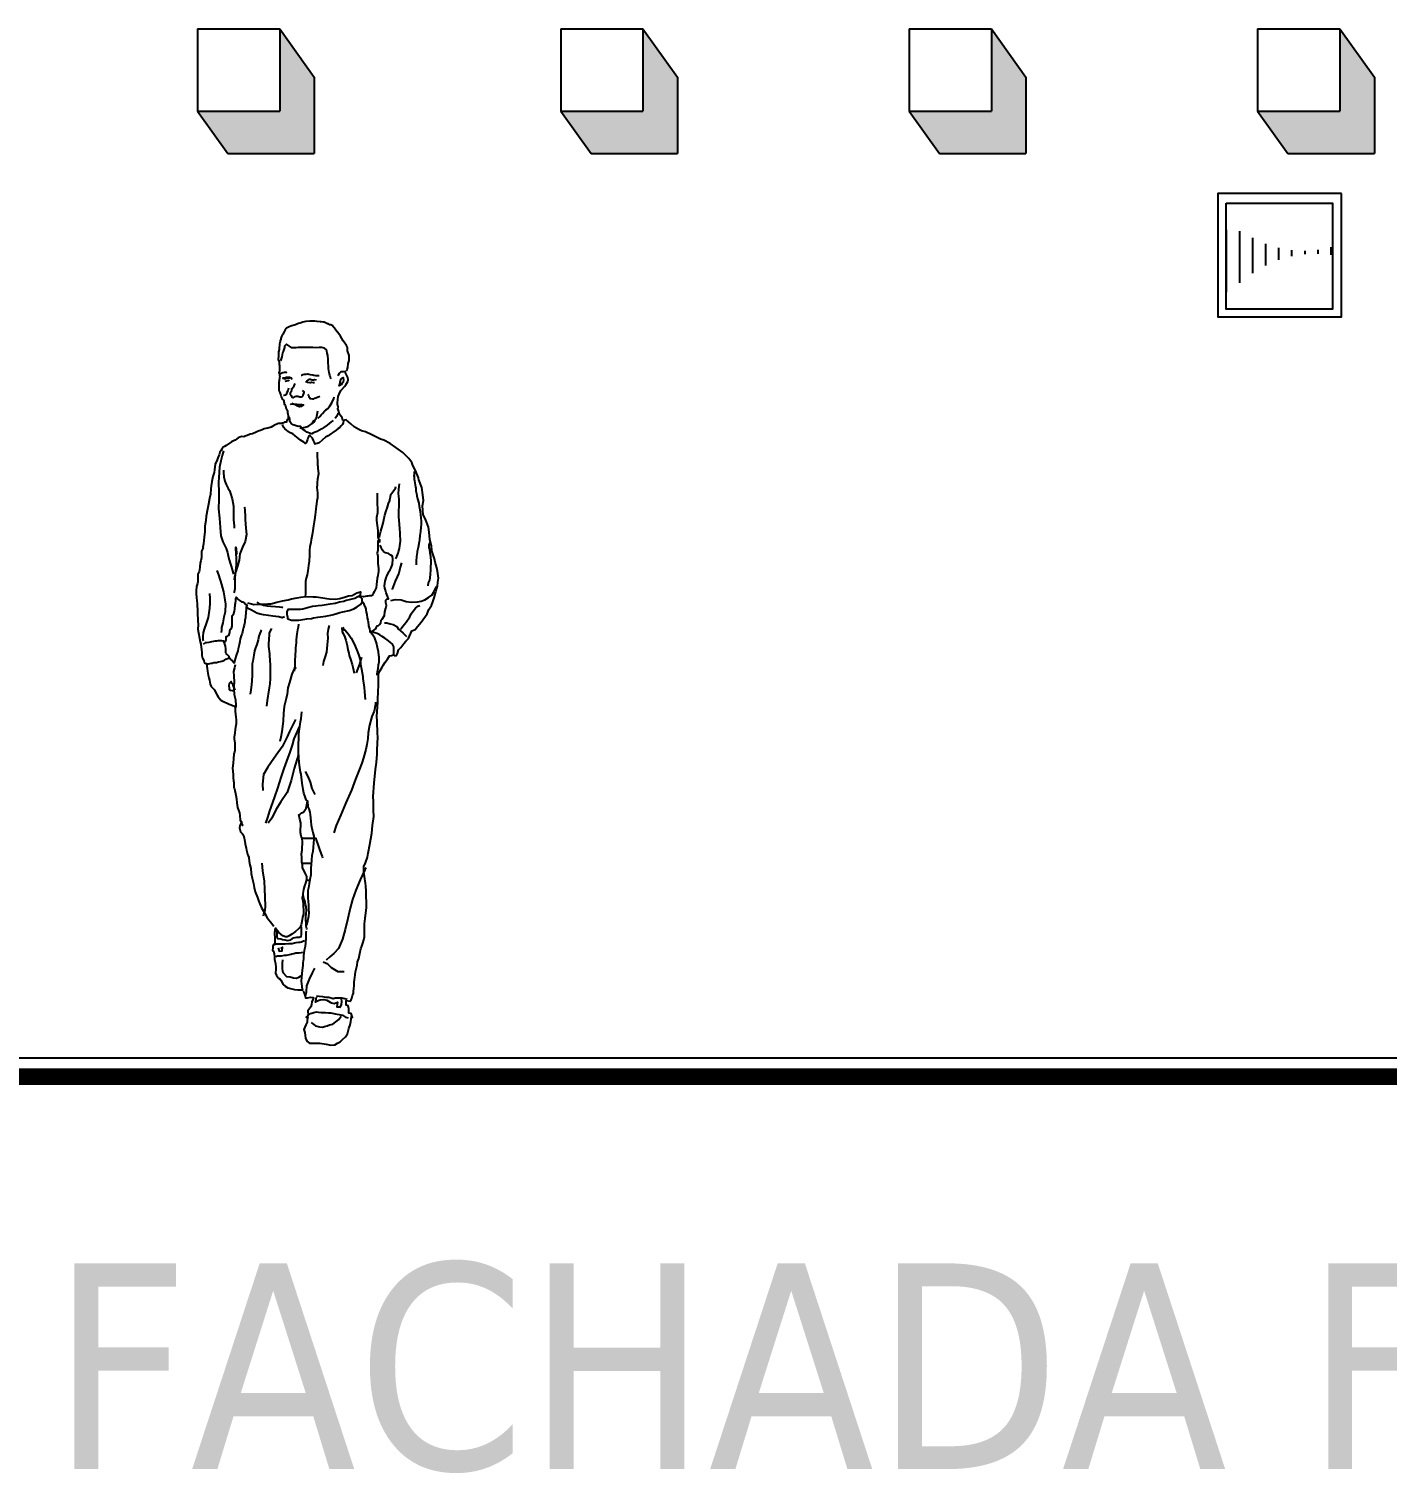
# Model space of a CAD drawing. Extents: x 152 to 700, y -120 to 84.
# Drawn here: x 222.895 to 226.196, y 58.085 to 61.594 of the extents above; entities that cross this region are included whole.
import ezdxf

# ---------------------------------------------------------------- set-up
doc = ezdxf.new("R2010")
doc.units = 0
doc.header["$LTSCALE"] = 0.03
doc.layers.get('0').update_dxf_attribs({"linetype": 'CONTINUOUS'})
for name, color, linetype in [('MUEBLES', 8, 'CONTINUOUS'), ('TITULOS', 143, 'CONTINUOUS'), ('VENTANAS', 4, 'CONTINUOUS')]:
    doc.layers.add(name, color=color, linetype=linetype)
doc.styles.add('COTAS', font='tahoma.ttf', dxfattribs={"height": 0.1})

msp = doc.modelspace()

# ---------------------------------------------------------------- hatches: boundary and pattern name
at = {"layer": 'MUEBLES', "ltscale": 0.03}
for points in [[(223.5048, 61.3944), (223.3048, 61.3944), (223.3786, 61.2916), (223.5888, 61.2916), (223.5888, 61.4774), (223.5048, 61.5944)], [(224.3875, 61.3944), (224.1875, 61.3944), (224.2613, 61.2916), (224.4715, 61.2916), (224.4715, 61.4774), (224.3875, 61.5944)], [(225.2344, 61.3944), (225.0344, 61.3944), (225.1082, 61.2916), (225.3183, 61.2916), (225.3183, 61.4774), (225.2344, 61.5944)], [(226.0813, 61.3944), (225.8813, 61.3944), (225.955, 61.2916), (226.1652, 61.2916), (226.1652, 61.4774), (226.0813, 61.5944)]]:
    msp.add_hatch(color=256, dxfattribs=at).paths.add_polyline_path(points)
at = {"layer": 'VENTANAS', "ltscale": 0.03}
h = msp.add_hatch(dxfattribs=at)
h.set_pattern_fill('ANSI31', color=256, scale=0.01, angle=45, style=0)
edge = h.paths.add_edge_path()
edge.add_spline(control_points=[(226.0632, 61.065), (226.0476, 61.0599), (225.9811, 61.0488), (225.8856, 61.0692), (225.8366, 61.1093), (225.8048, 61.1062)], knot_values=[0.089436, 0.089436, 0.089436, 0.089436, 0.137566, 0.280453, 0.356003, 0.356003, 0.356003, 0.356003], degree=3, periodic=0)
edge.add_line((225.8048, 61.1062), (225.8048, 60.9541))
edge.add_spline(control_points=[(225.8048, 60.9541), (225.829, 60.9682), (225.8629, 61.0001), (225.9211, 61.0301), (225.9831, 61.049), (226.0359, 61.0486), (226.0632, 61.0452)], knot_values=[0.114353, 0.114353, 0.114353, 0.114353, 0.199395, 0.250339, 0.309666, 0.394971, 0.394971, 0.394971, 0.394971], degree=3, periodic=0)
edge.add_line((226.0632, 61.0452), (226.0632, 61.065))

# ---------------------------------------------------------------- linework, layer by layer
at = {"ltscale": 0.03}
for p, q in [((223.3048, 61.5944), (223.3048, 61.3944)), ((223.3048, 61.5944), (223.5048, 61.5944)), ((223.5048, 61.5944), (223.5048, 61.3944)), ((224.1875, 61.5944), (224.3875, 61.5944)), ((224.1875, 61.5944), (224.1875, 61.3944)), ((224.3875, 61.5944), (224.3875, 61.3944)), ((225.0344, 61.5944), (225.2344, 61.5944)), ((225.0344, 61.5944), (225.0344, 61.3944)), ((225.2344, 61.5944), (225.2344, 61.3944)), ((225.8813, 61.5944), (225.8813, 61.3944)), ((225.8813, 61.5944), (226.0813, 61.5944)), ((226.0813, 61.5944), (226.0813, 61.3944)), ((223.3048, 61.3944), (223.5048, 61.3944)), ((224.1875, 61.3944), (224.3875, 61.3944)), ((225.0344, 61.3944), (225.2344, 61.3944)), ((225.8813, 61.3944), (226.0813, 61.3944)), ((223.5697, 59.5258), (223.5774, 59.5258)), ((219.4714, 59.0944), (232.7281, 59.0944))]:
    msp.add_line(p, q, dxfattribs=at)
msp.add_lwpolyline([(226.0847, 61.1944), (225.7847, 61.1944), (225.7847, 60.8944), (226.0847, 60.8944)], close=True, dxfattribs=at)
at = {"ltscale": 0.03, "const_width": 0.0404}
msp.add_lwpolyline([(219.4725, 59.0489), (232.7292, 59.0489)], dxfattribs=at)
at = {"layer": 'MUEBLES', "ltscale": 0.03}
for p, q in [((223.5048, 61.5944), (223.5888, 61.4774)), ((224.3875, 61.5944), (224.4715, 61.4774)), ((225.2344, 61.5944), (225.3183, 61.4774)), ((226.0813, 61.5944), (226.1652, 61.4774)), ((223.5888, 61.4774), (223.5888, 61.2916)), ((224.4715, 61.4774), (224.4715, 61.2916)), ((225.3183, 61.4774), (225.3183, 61.2916)), ((226.1652, 61.4774), (226.1652, 61.2916)), ((223.3048, 61.3944), (223.3786, 61.2916)), ((224.1875, 61.3944), (224.2613, 61.2916)), ((225.0344, 61.3944), (225.1082, 61.2916)), ((225.8813, 61.3944), (225.955, 61.2916)), ((223.3786, 61.2916), (223.5888, 61.2916)), ((224.2613, 61.2916), (224.4715, 61.2916)), ((225.1082, 61.2916), (225.3183, 61.2916)), ((225.955, 61.2916), (226.1652, 61.2916))]:
    msp.add_line(p, q, dxfattribs=at)
msp.add_lwpolyline([(225.8048, 61.1712), (226.0632, 61.1712), (226.0632, 60.9132), (225.8048, 60.9132)], close=True, dxfattribs=at)
for points in [[(223.635, 60.8712), (223.6342, 60.8725), (223.6304, 60.8744), (223.6287, 60.875), (223.6263, 60.8755), (223.6233, 60.8774), (223.6208, 60.878), (223.6176, 60.8794), (223.6127, 60.8815), (223.6105, 60.8821), (223.6058, 60.8829), (223.6028, 60.8829), (223.5958, 60.8834), (223.5903, 60.8845), (223.5862, 60.8845), (223.5827, 60.8843), (223.5783, 60.8843), (223.5685, 60.8832), (223.5644, 60.8829), (223.5612, 60.8815), (223.5541, 60.8794), (223.55, 60.8783), (223.5478, 60.8774), (223.5434, 60.8755), (223.5402, 60.8744), (223.5344, 60.8728), (223.5317, 60.8717), (223.5276, 60.8704), (223.5244, 60.8687), (223.5216, 60.8674), (223.52, 60.8663), (223.5178, 60.8635), (223.5173, 60.8616), (223.5156, 60.8584), (223.5126, 60.8529), (223.5116, 60.8516), (223.5094, 60.8467), (223.5077, 60.842), (223.5072, 60.8401), (223.5061, 60.8363), (223.5058, 60.8347), (223.5047, 60.8306), (223.5045, 60.8295), (223.5039, 60.8249), (223.5037, 60.8202), (223.5034, 60.8183), (223.5034, 60.8164), (223.5034, 60.815), (223.5017, 60.8101), (223.5017, 60.8099), (223.502, 60.8052), (223.5017, 60.7998), (223.5012, 60.7911), (223.5031, 60.7851), (223.5037, 60.7793), (223.5039, 60.7766), (223.5039, 60.7725), (223.5039, 60.7676), (223.5039, 60.7624), (223.5034, 60.7614), (223.5026, 60.7603), (223.5026, 60.7584), (223.5039, 60.7554), (223.5045, 60.7515), (223.505, 60.7496), (223.5045, 60.7469), (223.5039, 60.7445), (223.5037, 60.7423), (223.5031, 60.739), (223.5028, 60.7355), (223.5028, 60.7297), (223.5026, 60.7273), (223.5026, 60.7251), (223.5026, 60.7202), (223.5026, 60.7161), (223.5034, 60.7139), (223.5053, 60.7109), (223.5064, 60.7063), (223.5072, 60.7047), (223.5086, 60.7011), (223.5096, 60.6984), (223.5107, 60.6949), (223.5146, 60.6913), (223.5148, 60.6883), (223.5154, 60.6859), (223.5159, 60.6829), (223.517, 60.6818), (223.5176, 60.6804), (223.5189, 60.6788), (223.5205, 60.6712), (223.5222, 60.6693), (223.5233, 60.6668), (223.5238, 60.6649), (223.5238, 60.6627), (223.5244, 60.6581), (223.5252, 60.6554), (223.5252, 60.6534), (223.5252, 60.6515), (223.5252, 60.6483), (223.5249, 60.645), (223.5227, 60.6445), (223.5219, 60.6436), (223.5208, 60.639), (223.5167, 60.6387), (223.5143, 60.6376), (223.5124, 60.6366), (223.511, 60.6366), (223.5086, 60.6355), (223.5058, 60.6355), (223.502, 60.6352), (223.499, 60.6346), (223.4958, 60.6333), (223.4936, 60.6322), (223.4908, 60.6311), (223.4881, 60.6295), (223.484, 60.6267), (223.4759, 60.624), (223.4712, 60.6232), (223.4671, 60.6224), (223.4622, 60.6202), (223.4581, 60.6186), (223.4546, 60.6178), (223.4511, 60.6164), (223.4462, 60.6139), (223.4402, 60.6115), (223.4383, 60.6107), (223.4328, 60.6093), (223.4309, 60.6085), (223.4254, 60.6068), (223.4208, 60.6052), (223.4173, 60.6033), (223.4121, 60.6039), (223.408, 60.6025), (223.4039, 60.6009), (223.4001, 60.5984), (223.3966, 60.5954), (223.3911, 60.5927), (223.3873, 60.591), (223.3742, 60.5821), (223.3707, 60.5796), (223.3671, 60.578), (223.3644, 60.5733), (223.3617, 60.5695), (223.3595, 60.566), (223.3573, 60.5597), (223.3543, 60.5521), (223.3527, 60.5472), (223.3478, 60.5365), (223.3459, 60.5229), (223.3453, 60.5169), (223.3421, 60.5066), (223.3399, 60.4946), (223.338, 60.4845), (223.3377, 60.4766), (223.3361, 60.4643), (223.3344, 60.4537), (223.332, 60.4398), (223.329, 60.4278), (223.3263, 60.4106), (223.3254, 60.3997), (223.323, 60.3859), (223.3224, 60.3733), (223.3211, 60.3591), (223.3192, 60.3436), (223.3184, 60.3395), (223.3181, 60.3352), (223.3184, 60.3333), (223.3162, 60.3286), (223.3145, 60.3251), (223.3148, 60.3161), (223.3143, 60.3098), (223.3132, 60.3022), (223.3113, 60.2962), (223.3102, 60.2872), (223.3094, 60.279), (223.3088, 60.2763), (223.3058, 60.2692), (223.3058, 60.2627), (223.3055, 60.2512), (223.3047, 60.2466), (223.3023, 60.2392), (223.302, 60.2292), (223.3017, 60.2215), (223.3025, 60.2131), (223.3036, 60.2049), (223.3039, 60.1984), (223.3039, 60.1935), (223.305, 60.1831), (223.3053, 60.1719), (223.3058, 60.1608), (223.3058, 60.1567), (223.3069, 60.1466), (223.3058, 60.1357), (223.3072, 60.1267), (223.3094, 60.1142), (223.3115, 60.1052), (223.3129, 60.0995), (223.3137, 60.0918), (223.3143, 60.0866), (223.3151, 60.0782), (223.3156, 60.0719), (223.3173, 60.0657), (223.3203, 60.0599), (223.3208, 60.0548), (223.3216, 60.0537), (223.3254, 60.0523), (223.3268, 60.0523), (223.3287, 60.052), (223.332, 60.052), (223.335, 60.0526), (223.3385, 60.0531), (223.3402, 60.0534), (223.3445, 60.0545), (223.3481, 60.0545), (223.3513, 60.055), (223.3557, 60.0567), (223.3606, 60.0575), (223.3641, 60.0583), (223.3666, 60.0588), (223.3704, 60.0605), (223.3739, 60.0627), (223.3775, 60.0643), (223.3816, 60.0654), (223.3818, 60.0697), (223.3799, 60.0714), (223.3769, 60.0744), (223.3742, 60.0757), (223.3739, 60.0796), (223.3737, 60.0845), (223.3734, 60.0885), (223.3726, 60.0943), (223.3712, 60.0992), (223.3699, 60.1019), (223.3693, 60.1052), (223.3685, 60.1068), (223.3641, 60.1076), (223.3603, 60.1079), (223.3543, 60.1076), (223.3511, 60.1068), (223.3472, 60.1065), (223.344, 60.1063), (223.3393, 60.1052), (223.3358, 60.1041), (223.3325, 60.1035), (223.3271, 60.1024), (223.3233, 60.1024), (223.3184, 60.0995)], [(223.668, 60.7638), (223.6685, 60.7665), (223.6702, 60.7717), (223.6712, 60.7813), (223.6731, 60.7889), (223.6737, 60.7949), (223.6734, 60.8011), (223.6693, 60.812), (223.6691, 60.8199), (223.6674, 60.8249), (223.6587, 60.8363), (223.6522, 60.8475), (223.6486, 60.8537), (223.641, 60.8627), (223.6377, 60.8674), (223.6325, 60.8736)], [(223.6301, 60.7442), (223.6285, 60.7475), (223.6271, 60.7505), (223.6268, 60.7526), (223.6257, 60.7559), (223.6246, 60.7597), (223.6236, 60.7693), (223.6233, 60.7747), (223.6227, 60.7826), (223.6227, 60.7908), (223.6216, 60.8006), (223.62, 60.8066), (223.6189, 60.8112), (223.6181, 60.8142), (223.6137, 60.8189), (223.6072, 60.8202), (223.6004, 60.8199), (223.5909, 60.8194), (223.5849, 60.8199), (223.5756, 60.8199), (223.5631, 60.8202), (223.5579, 60.8202), (223.5497, 60.8202), (223.5448, 60.8197), (223.5339, 60.8194), (223.5314, 60.8213), (223.5211, 60.8284), (223.5167, 60.8238), (223.5167, 60.8229), (223.5165, 60.8202), (223.5135, 60.8107), (223.5113, 60.8069), (223.5102, 60.7976), (223.5067, 60.7878)], [(223.5222, 60.7581), (223.5216, 60.7584), (223.5211, 60.7592), (223.5195, 60.7595), (223.5154, 60.7592), (223.5124, 60.7586), (223.5099, 60.7575), (223.5069, 60.7559), (223.505, 60.7548)], [(223.535, 60.7428), (223.5331, 60.7461), (223.5287, 60.7477), (223.5263, 60.7475), (223.5244, 60.7475), (223.5211, 60.7477), (223.5154, 60.7461), (223.5126, 60.7461), (223.5143, 60.7456), (223.5173, 60.7442), (223.5208, 60.7456), (223.5233, 60.7461), (223.5293, 60.7469)], [(223.5565, 60.7532), (223.5576, 60.7532), (223.5609, 60.7543), (223.5641, 60.7551), (223.5691, 60.7556), (223.5729, 60.7559), (223.5753, 60.7556), (223.5786, 60.7543), (223.5851, 60.7535), (223.5879, 60.7529), (223.5914, 60.7526), (223.5936, 60.7526), (223.5966, 60.7521), (223.6004, 60.7526)], [(223.5614, 59.2566), (223.5641, 59.2514), (223.5666, 59.2443), (223.5674, 59.24), (223.5721, 59.2402), (223.5797, 59.2419), (223.5859, 59.2413), (223.5868, 59.2394), (223.583, 59.2307), (223.5819, 59.2239), (223.5805, 59.2179), (223.5729, 59.2086), (223.5737, 59.1972), (223.5688, 59.1931), (223.5734, 59.1923), (223.5718, 59.1855), (223.5712, 59.1808), (223.568, 59.1746), (223.5636, 59.1631), (223.5658, 59.1563), (223.5663, 59.1484), (223.5677, 59.1421), (223.5707, 59.1348), (223.5772, 59.1302), (223.5857, 59.1302), (223.59, 59.1302), (223.5993, 59.1299), (223.6023, 59.1296), (223.6067, 59.1293), (223.6127, 59.1285), (223.6178, 59.1277), (223.629, 59.1253), (223.6383, 59.1261), (223.6448, 59.1296), (223.6513, 59.1334), (223.6576, 59.1389), (223.6644, 59.1454), (223.6666, 59.1476), (223.6693, 59.1525), (223.6707, 59.1588), (223.6726, 59.1659), (223.6761, 59.1743), (223.6772, 59.1825), (223.6789, 59.1947), (223.6816, 59.1926), (223.6786, 59.2024), (223.6726, 59.2029), (223.6729, 59.2133), (223.6712, 59.2209), (223.6666, 59.2225), (223.6658, 59.2334), (223.6767, 59.2323), (223.6772, 59.2332), (223.68, 59.2392), (223.6811, 59.2422), (223.6819, 59.2457), (223.6824, 59.2476), (223.6838, 59.2514), (223.6843, 59.2563), (223.6846, 59.2623), (223.6857, 59.27), (223.686, 59.2773), (223.6868, 59.2844), (223.6873, 59.2896), (223.6884, 59.2958), (223.6892, 59.3037), (223.6903, 59.3095), (223.6928, 59.3193), (223.6941, 59.3274), (223.6966, 59.3359), (223.6996, 59.3479), (223.702, 59.3588), (223.7039, 59.3653), (223.7067, 59.3732), (223.7088, 59.3814), (223.711, 59.3885), (223.7108, 59.401), (223.7108, 59.4198), (223.7124, 59.4332), (223.714, 59.4468), (223.7157, 59.4585), (223.7157, 59.4738), (223.7151, 59.4858), (223.7146, 59.4983), (223.714, 59.5125), (223.7135, 59.5185), (223.7105, 59.5346), (223.7091, 59.5438), (223.7091, 59.5591), (223.7132, 59.5678), (223.7178, 59.582), (223.7197, 59.5915), (223.7236, 59.6125), (223.7285, 59.64), (223.7298, 59.6588), (223.7331, 59.6806), (223.7323, 59.6961), (223.7328, 59.7169), (223.7317, 59.7291), (223.7345, 59.7615), (223.7347, 59.7703), (223.7361, 59.7782), (223.7375, 59.7953), (223.7396, 59.8122), (223.7418, 59.8319), (223.7415, 59.843), (223.7429, 59.8733), (223.7424, 59.8834), (223.7415, 59.9117), (223.7407, 59.9242), (223.7435, 59.9577), (223.7435, 59.9654), (223.7443, 59.9845), (223.7445, 59.9989), (223.7448, 60.0223), (223.7454, 60.0305), (223.7492, 60.0354), (223.7535, 60.0439), (223.7571, 60.0496), (223.7612, 60.0558), (223.7663, 60.0627), (223.7718, 60.0708), (223.7762, 60.0722), (223.7816, 60.0738), (223.7841, 60.0711), (223.7884, 60.0722), (223.7911, 60.0771), (223.7936, 60.0858), (223.7993, 60.0915), (223.8061, 60.1008), (223.8113, 60.1068), (223.8173, 60.1136), (223.8258, 60.1316), (223.8337, 60.1354), (223.8396, 60.142), (223.8481, 60.1529), (223.8634, 60.1728), (223.8674, 60.1834), (223.8732, 60.1932), (223.877, 60.2019), (223.8794, 60.2098), (223.8824, 60.2204), (223.8838, 60.2273), (223.8884, 60.2403), (223.889, 60.2501), (223.8909, 60.2594), (223.8884, 60.2768), (223.8865, 60.2853), (223.8824, 60.2989), (223.8805, 60.3066), (223.8745, 60.3259), (223.8734, 60.3384), (223.8699, 60.354), (223.8677, 60.3717), (223.8664, 60.3837), (223.8612, 60.3968), (223.8579, 60.4044), (223.8533, 60.4136), (223.8516, 60.4354), (223.8538, 60.4483), (223.8527, 60.4622), (223.85, 60.4801), (223.8429, 60.4987), (223.8418, 60.5036), (223.835, 60.5213), (223.8282, 60.5335), (223.8255, 60.5406), (223.8184, 60.5504), (223.8042, 60.5652), (223.7865, 60.5771), (223.7732, 60.5867), (223.7574, 60.5954), (223.7497, 60.5973), (223.7435, 60.6011), (223.7287, 60.6082), (223.7132, 60.615), (223.7034, 60.618), (223.6969, 60.6207), (223.6857, 60.6276), (223.6772, 60.6344), (223.6663, 60.6442), (223.6579, 60.6425), (223.6568, 60.6491), (223.6503, 60.6584), (223.6478, 60.6673), (223.6462, 60.6714), (223.6464, 60.6755), (223.6451, 60.6829), (223.6454, 60.687), (223.6459, 60.6932), (223.6464, 60.7011), (223.6489, 60.7071), (223.6535, 60.7159), (223.656, 60.7183), (223.6622, 60.7254), (223.6655, 60.7292), (223.6702, 60.7379), (223.671, 60.742), (223.6699, 60.7472), (223.6642, 60.7589), (223.6647, 60.7619), (223.6598, 60.7614), (223.6533, 60.7611), (223.6494, 60.7573), (223.6464, 60.7532), (223.6454, 60.7513)], [(223.5701, 60.7385), (223.5718, 60.739), (223.574, 60.7412), (223.577, 60.7431), (223.5794, 60.7431), (223.581, 60.7426), (223.5835, 60.7417), (223.5868, 60.742), (223.5895, 60.7423), (223.593, 60.742)], [(223.6513, 60.7398), (223.6535, 60.7417), (223.6543, 60.7439), (223.6554, 60.7456), (223.6587, 60.7477), (223.6593, 60.7456), (223.6601, 60.7423), (223.6587, 60.7363), (223.6565, 60.7336), (223.6538, 60.7297), (223.6494, 60.727), (223.6508, 60.7308), (223.6516, 60.7338), (223.6519, 60.736), (223.6522, 60.7382), (223.6522, 60.7396)], [(223.5263, 60.7213), (223.5241, 60.715), (223.5219, 60.7109), (223.5203, 60.7063), (223.5178, 60.7041), (223.5146, 60.7033), (223.5137, 60.7033)], [(223.5279, 60.7409), (223.526, 60.7396), (223.5241, 60.739), (223.5216, 60.7382), (223.5208, 60.7382), (223.5173, 60.7377)], [(223.5336, 60.721), (223.5331, 60.7175), (223.5328, 60.7123), (223.5298, 60.7093), (223.5301, 60.7069), (223.5328, 60.7036), (223.5331, 60.7011), (223.5342, 60.6998), (223.5355, 60.6995), (223.5377, 60.6981), (223.5399, 60.6998), (223.5426, 60.7011), (223.5448, 60.7022), (223.5486, 60.7017), (223.5532, 60.7003), (223.5571, 60.7003), (223.5595, 60.7014), (223.5617, 60.7044), (223.5633, 60.7088), (223.5641, 60.7112), (223.5639, 60.7129), (223.5622, 60.7145), (223.5603, 60.7161)], [(223.5347, 60.7205), (223.5364, 60.7227), (223.538, 60.7248), (223.5399, 60.7273), (223.5413, 60.7308), (223.5423, 60.733)], [(223.5677, 60.7387), (223.5685, 60.7374), (223.5723, 60.736), (223.578, 60.7349), (223.5794, 60.7355), (223.5819, 60.7357), (223.5857, 60.7352), (223.5892, 60.7352)], [(223.5723, 60.706), (223.5748, 60.7041), (223.5756, 60.7014), (223.5767, 60.6987), (223.5775, 60.6973), (223.578, 60.6965), (223.5846, 60.6954), (223.5876, 60.6957), (223.5898, 60.6968), (223.5963, 60.6995), (223.6018, 60.7017)], [(223.5309, 60.6821), (223.532, 60.6823), (223.5353, 60.6834), (223.5391, 60.6837), (223.5443, 60.6826), (223.5475, 60.6823), (223.553, 60.6821), (223.5587, 60.6821), (223.5622, 60.6807), (223.5565, 60.6766), (223.5549, 60.6766), (223.5527, 60.6761), (223.5503, 60.6766), (223.547, 60.6782), (223.544, 60.6807), (223.5423, 60.6815), (223.5402, 60.6821), (223.538, 60.6823), (223.5358, 60.6832), (223.5342, 60.6842)], [(223.5985, 60.6488), (223.6018, 60.6524), (223.6056, 60.6567), (223.6086, 60.66), (223.6146, 60.666), (223.617, 60.6684), (223.6211, 60.6714), (223.626, 60.6772), (223.6317, 60.6856), (223.6361, 60.6965), (223.6372, 60.7006)], [(223.6598, 60.642), (223.6593, 60.6374), (223.6571, 60.6333), (223.6543, 60.6297), (223.6508, 60.6262), (223.6464, 60.6232), (223.6415, 60.6194), (223.6339, 60.6139), (223.6293, 60.6107), (223.6227, 60.6058), (223.6162, 60.6022), (223.6075, 60.5951), (223.6004, 60.5889), (223.5955, 60.5867), (223.5917, 60.5861), (223.5906, 60.5856), (223.5889, 60.5897), (223.587, 60.5943), (223.584, 60.6003), (223.5808, 60.6033), (223.5786, 60.6058), (223.578, 60.6071), (223.5764, 60.6055), (223.5748, 60.6036), (223.5734, 60.6003), (223.5723, 60.5965), (223.5691, 60.5886), (223.5666, 60.5872), (223.5633, 60.5902), (223.559, 60.593), (223.5554, 60.5951), (223.5503, 60.5992), (223.5426, 60.6058), (223.5369, 60.6101), (223.5304, 60.6128), (223.5246, 60.6161), (223.5205, 60.6199), (223.5173, 60.6229), (223.5146, 60.6262), (223.5124, 60.6306), (223.5116, 60.6333)], [(223.635, 60.6431), (223.6295, 60.6393), (223.62, 60.6316), (223.6121, 60.6257), (223.6072, 60.6229), (223.5958, 60.6164), (223.5911, 60.6142), (223.5868, 60.6126), (223.5827, 60.6107), (223.5794, 60.6112), (223.5707, 60.6148), (223.5666, 60.6178), (223.5601, 60.6221), (223.5552, 60.6281), (223.5543, 60.6289), (223.5492, 60.6284), (223.5374, 60.6327), (223.5328, 60.6357), (223.5295, 60.6404), (223.5295, 60.6461), (223.5274, 60.6518)], [(223.5532, 60.6248), (223.5568, 60.6254), (223.5663, 60.627), (223.5745, 60.6292), (223.5832, 60.6357), (223.5884, 60.6434)], [(223.5851, 60.6368), (223.5859, 60.6374), (223.5873, 60.6387), (223.5898, 60.6417), (223.5925, 60.6466), (223.5939, 60.6496), (223.5947, 60.6537), (223.5955, 60.6578), (223.5971, 60.6663)], [(223.6459, 60.6608), (223.6459, 60.6592), (223.6426, 60.6524), (223.6391, 60.648)], [(223.3679, 60.569), (223.3652, 60.5581), (223.362, 60.545), (223.3587, 60.5292), (223.3568, 60.5041), (223.3562, 60.4929), (223.3568, 60.4676), (223.3565, 60.4507), (223.3562, 60.4286), (223.3584, 60.4052), (223.3598, 60.3826), (223.362, 60.3624), (223.3663, 60.348), (223.3748, 60.3322), (223.378, 60.3224), (223.3802, 60.3104), (223.3843, 60.2962), (223.3867, 60.2891), (223.3914, 60.2717), (223.3922, 60.2692)], [(223.5955, 60.5657), (223.5958, 60.5627), (223.5958, 60.5589), (223.5958, 60.5548), (223.5968, 60.5466), (223.5968, 60.5439), (223.5968, 60.5385), (223.5968, 60.5352), (223.5971, 60.5314), (223.5974, 60.5267), (223.5988, 60.5137), (223.5966, 60.5003), (223.5955, 60.4919), (223.596, 60.4848), (223.5952, 60.4812), (223.596, 60.4728), (223.5963, 60.4679), (223.5963, 60.4605), (223.5968, 60.4548), (223.5949, 60.448), (223.5933, 60.4338), (223.5925, 60.4292), (223.5917, 60.4194), (223.5906, 60.4142), (223.5898, 60.4071), (223.5881, 60.397), (223.5865, 60.3867), (223.5851, 60.376), (223.5838, 60.3654), (223.5813, 60.3531), (223.58, 60.3466), (223.5783, 60.3363), (223.5772, 60.3278), (223.5772, 60.3155), (223.5759, 60.3011), (223.5748, 60.2905), (223.5729, 60.2779), (223.5715, 60.2679), (223.5688, 60.26), (223.5671, 60.2518), (223.5671, 60.2447), (223.5671, 60.2324), (223.5671, 60.2215), (223.5666, 60.2153)], [(223.3677, 60.5226), (223.3677, 60.5207), (223.3677, 60.5169), (223.3685, 60.506), (223.3712, 60.4951), (223.3742, 60.4875), (223.3797, 60.4777), (223.3827, 60.4725), (223.3854, 60.4654), (223.3895, 60.4523), (223.3911, 60.4433), (223.3922, 60.4344), (223.3922, 60.4273), (223.3922, 60.4199), (223.3925, 60.4096), (223.3925, 60.4017), (223.3933, 60.3943), (223.3941, 60.3867), (223.3944, 60.3809)], [(223.8312, 60.5188), (223.8312, 60.5169), (223.8312, 60.5142), (223.8312, 60.5107), (223.8309, 60.5082), (223.8312, 60.5058), (223.8317, 60.5003), (223.8323, 60.4962), (223.8328, 60.4913), (223.8337, 60.4864), (223.835, 60.4812), (223.8353, 60.4788), (223.8356, 60.476), (223.8358, 60.472), (223.8369, 60.4657), (223.8377, 60.4597), (223.8399, 60.4523), (223.8426, 60.4417), (223.8437, 60.4349), (223.8459, 60.4221), (223.8467, 60.4139), (223.8473, 60.4063), (223.8481, 60.3984), (223.8486, 60.3899), (223.8478, 60.3837), (223.8465, 60.3728), (223.8454, 60.3638), (223.8443, 60.3531), (223.8437, 60.3482), (223.841, 60.3346), (223.8391, 60.3245), (223.8386, 60.3221), (223.8375, 60.3123), (223.8361, 60.3011), (223.8361, 60.2924)], [(223.7448, 60.3551), (223.7443, 60.3611), (223.744, 60.3692), (223.7437, 60.3755), (223.7421, 60.3878), (223.7415, 60.3932), (223.741, 60.4011), (223.741, 60.4082), (223.7435, 60.4196), (223.7435, 60.4275), (223.7426, 60.442), (223.7421, 60.4518), (223.7424, 60.4662)], [(223.747, 60.3583), (223.7484, 60.3641), (223.7508, 60.3736), (223.7546, 60.388), (223.7563, 60.3932), (223.7576, 60.4017), (223.7601, 60.4126), (223.7633, 60.4235), (223.7658, 60.43), (223.7693, 60.4409), (223.7721, 60.4485), (223.7723, 60.451), (223.7729, 60.4529), (223.7751, 60.4627), (223.7857, 60.4788), (223.7871, 60.4829)], [(223.786, 60.3074), (223.7876, 60.3104), (223.789, 60.3128), (223.7906, 60.3164), (223.7922, 60.3202), (223.7936, 60.3237), (223.7947, 60.3294), (223.7955, 60.3322), (223.7969, 60.3382), (223.7974, 60.3439), (223.7982, 60.3499), (223.798, 60.3548), (223.7977, 60.3627), (223.7971, 60.3698), (223.7963, 60.3793), (223.7955, 60.3899), (223.795, 60.4006), (223.7944, 60.4082), (223.7944, 60.4147), (223.7941, 60.421), (223.795, 60.4371), (223.795, 60.4499), (223.795, 60.4526), (223.7941, 60.4572), (223.7941, 60.4602), (223.7936, 60.4646), (223.7944, 60.476), (223.7955, 60.4886)], [(223.4192, 60.4324), (223.4194, 60.4322), (223.4203, 60.4243), (223.4211, 60.4104), (223.4211, 60.4027), (223.4216, 60.3918), (223.4222, 60.3812), (223.4241, 60.366), (223.4205, 60.3485), (223.4143, 60.3349), (223.408, 60.3188), (223.4058, 60.3036), (223.4023, 60.2891), (223.3982, 60.276), (223.3952, 60.2627), (223.3938, 60.2556)], [(223.3944, 60.224), (223.3947, 60.227), (223.3963, 60.2349), (223.3966, 60.2439), (223.3966, 60.2515), (223.3968, 60.2594), (223.3982, 60.2785), (223.399, 60.2848), (223.3998, 60.2918), (223.3998, 60.3057), (223.399, 60.321), (223.3982, 60.3303), (223.3982, 60.3352), (223.399, 60.3308), (223.3996, 60.321), (223.4009, 60.3183)], [(223.7486, 60.3461), (223.7484, 60.3477), (223.7481, 60.3502), (223.7481, 60.3526), (223.747, 60.3529), (223.7448, 60.3526), (223.7429, 60.3491), (223.7429, 60.3461), (223.7429, 60.3428), (223.7429, 60.3393), (223.7429, 60.3368), (223.7435, 60.3275), (223.7418, 60.3202), (223.7435, 60.3136), (223.7435, 60.3076), (223.7429, 60.3014), (223.7435, 60.2951), (223.7445, 60.2831), (223.7451, 60.2771), (223.7437, 60.2714), (223.7435, 60.2662), (223.7415, 60.2586), (223.7399, 60.2447), (223.7388, 60.2365), (223.7345, 60.2267), (223.7317, 60.2226), (223.729, 60.2177), (223.7277, 60.2172), (223.726, 60.2166), (223.723, 60.2166), (223.7187, 60.2164), (223.7165, 60.2161), (223.7083, 60.2144), (223.7031, 60.2153), (223.6996, 60.2147), (223.7012, 60.2134), (223.7045, 60.2106), (223.7045, 60.206), (223.7053, 60.2022), (223.7064, 60.2016), (223.708, 60.1989), (223.7102, 60.1943), (223.7116, 60.1916), (223.7138, 60.1845), (223.7143, 60.1826), (223.7151, 60.1774), (223.7162, 60.1717), (223.7173, 60.1638), (223.7189, 60.158), (223.72, 60.1537), (223.7208, 60.145), (223.7208, 60.1441), (223.723, 60.1371), (223.7238, 60.1322), (223.7241, 60.1297), (223.7266, 60.1302), (223.7323, 60.133), (223.7356, 60.1354), (223.738, 60.1371), (223.7388, 60.1392), (223.7415, 60.1439), (223.7448, 60.1452), (223.7473, 60.1471), (223.7508, 60.151), (223.7514, 60.1578), (223.7533, 60.1602), (223.7595, 60.1689), (223.7601, 60.1777), (223.7623, 60.1872), (223.7639, 60.1937), (223.7623, 60.2), (223.7625, 60.2063), (223.7658, 60.2095), (223.7691, 60.2095), (223.7666, 60.2164), (223.7636, 60.224), (223.7617, 60.2303), (223.7598, 60.2354), (223.759, 60.2409), (223.7606, 60.2523), (223.7614, 60.2553), (223.7633, 60.2605), (223.7658, 60.267), (223.7699, 60.2741), (223.771, 60.2766), (223.7729, 60.2804), (223.7753, 60.2848), (223.7789, 60.294), (223.78, 60.3057), (223.7792, 60.3134), (223.7745, 60.3153), (223.7691, 60.3194), (223.7614, 60.3213), (223.7568, 60.3243), (223.7541, 60.3278), (223.7511, 60.3343), (223.7492, 60.3403)], [(223.8653, 60.2414), (223.8664, 60.2482), (223.8694, 60.2553), (223.8704, 60.2608), (223.871, 60.2698), (223.8718, 60.2793), (223.8718, 60.2872), (223.8729, 60.2959), (223.8729, 60.3), (223.8721, 60.3128), (223.8704, 60.3204), (223.8694, 60.3297), (223.8677, 60.3322), (223.8683, 60.3417), (223.8702, 60.3461)], [(223.801, 60.297), (223.7977, 60.2869), (223.7944, 60.2722), (223.7903, 60.263), (223.7851, 60.2526), (223.7783, 60.2332), (223.7781, 60.2324)], [(223.3636, 60.1281), (223.3639, 60.1332), (223.3644, 60.1403), (223.3669, 60.151), (223.3701, 60.1657), (223.3726, 60.179), (223.3734, 60.1965), (223.3715, 60.212), (223.3688, 60.2262), (223.3639, 60.2447), (223.3565, 60.2681), (223.3527, 60.2788)], [(223.3197, 60.1079), (223.3189, 60.1098), (223.3189, 60.118), (223.3197, 60.1275), (223.3224, 60.1384), (223.3257, 60.1471), (223.3317, 60.1643), (223.3347, 60.1867), (223.3358, 60.1989), (223.3358, 60.2106), (223.335, 60.2223)], [(223.4263, 60.1997), (223.4363, 60.1973), (223.4415, 60.1962), (223.4513, 60.1965), (223.4655, 60.1967), (223.4756, 60.1973), (223.4829, 60.1976), (223.4979, 60.2014), (223.5118, 60.2049), (223.5249, 60.2074), (223.5336, 60.2095), (223.547, 60.212), (223.556, 60.2136), (223.568, 60.2153), (223.5857, 60.2147), (223.5936, 60.2144), (223.6094, 60.2117), (223.6192, 60.2104), (223.6249, 60.2095), (223.6402, 60.209), (223.6511, 60.2106), (223.6644, 60.2144), (223.6715, 60.2166), (223.6808, 60.218), (223.6925, 60.2245), (223.7009, 60.2262), (223.6999, 60.2183), (223.6949, 60.2144), (223.6876, 60.2104), (223.68, 60.2085), (223.6731, 60.2068), (223.6663, 60.2055), (223.6603, 60.2033), (223.6503, 60.2011), (223.6391, 60.1986), (223.6276, 60.1967), (223.6077, 60.1937), (223.5985, 60.1926), (223.5922, 60.1918), (223.5843, 60.1907), (223.5721, 60.1877), (223.5612, 60.1847), (223.5554, 60.1837), (223.541, 60.1839), (223.5293, 60.1839), (223.5276, 60.1839), (223.5241, 60.1837), (223.5222, 60.1777), (223.5222, 60.1725), (223.5233, 60.1654), (223.5233, 60.1616), (223.5241, 60.161), (223.5331, 60.158), (223.5366, 60.1578), (223.5443, 60.158), (223.5508, 60.158), (223.5658, 60.1599), (223.571, 60.1608), (223.5819, 60.1621), (223.587, 60.1635), (223.5977, 60.1651), (223.6042, 60.1657), (223.617, 60.1676), (223.6197, 60.1681), (223.6287, 60.1698), (223.6358, 60.1717), (223.6437, 60.1738), (223.6511, 60.1766), (223.6582, 60.1777), (223.6734, 60.1812), (223.6846, 60.185), (223.6928, 60.1899), (223.7012, 60.1962), (223.7042, 60.2003), (223.7072, 60.2033)], [(223.7751, 60.2055), (223.786, 60.2082), (223.7999, 60.2068), (223.8121, 60.2033), (223.8244, 60.2014), (223.8399, 60.2022), (223.8486, 60.2038), (223.8571, 60.2074), (223.8661, 60.2125), (223.8745, 60.2183), (223.8797, 60.2278), (223.8846, 60.2376), (223.886, 60.2398)], [(223.3693, 60.1065), (223.3701, 60.1065), (223.3723, 60.1063), (223.3731, 60.1063), (223.3734, 60.1076), (223.3742, 60.1095), (223.3745, 60.1125), (223.3745, 60.1144), (223.3745, 60.1177), (223.375, 60.1177), (223.3775, 60.1185), (223.3805, 60.1207), (223.3816, 60.1232), (223.3824, 60.1251), (223.3832, 60.1278), (223.3832, 60.1292), (223.3838, 60.1316), (223.384, 60.1332), (223.3854, 60.1362), (223.3865, 60.1368), (223.3876, 60.1376), (223.3881, 60.1403), (223.3884, 60.1409), (223.3889, 60.1431), (223.3892, 60.1477), (223.3892, 60.1485), (223.3892, 60.1531), (223.3895, 60.1567), (223.3895, 60.1597), (223.3895, 60.1616), (223.3895, 60.1659), (223.3895, 60.1676), (223.3897, 60.1689), (223.3936, 60.1736), (223.3949, 60.1796), (223.3957, 60.1847), (223.3957, 60.1888), (223.3968, 60.1929), (223.3968, 60.1962), (223.3974, 60.1986), (223.3976, 60.2005), (223.3979, 60.2041), (223.3982, 60.2071), (223.3982, 60.2093), (223.399, 60.2134), (223.4001, 60.212), (223.4012, 60.2106), (223.4036, 60.2082), (223.4064, 60.206), (223.4115, 60.2027), (223.4124, 60.2027), (223.4154, 60.2019), (223.4186, 60.2003), (223.4216, 60.1965), (223.4252, 60.1946), (223.4257, 60.1943), (223.4233, 60.1902), (223.4233, 60.1869), (223.423, 60.1842), (223.423, 60.1817), (223.4224, 60.1782), (223.4222, 60.1749), (223.4216, 60.1678), (223.4216, 60.1668), (223.4214, 60.1646), (223.4203, 60.1567), (223.4197, 60.1529), (223.4194, 60.1493), (223.4186, 60.1458), (223.4167, 60.1401), (223.4154, 60.1338), (223.414, 60.1292), (223.4132, 60.1251), (223.4118, 60.1218), (223.4088, 60.1123), (223.4075, 60.106), (223.4058, 60.0975), (223.4036, 60.0883), (223.4026, 60.0831), (223.3985, 60.0719), (223.3966, 60.0635), (223.3944, 60.0529), (223.3927, 60.0548), (223.3911, 60.0572), (223.3892, 60.0594), (223.3854, 60.0627), (223.3835, 60.0651)], [(223.5162, 60.1657), (223.511, 60.1638), (223.5028, 60.1662), (223.4955, 60.1668), (223.4876, 60.1678), (223.4778, 60.1687), (223.4652, 60.1711), (223.4568, 60.1725), (223.4494, 60.1749), (223.4437, 60.1777), (223.4347, 60.1828), (223.4314, 60.1847), (223.4284, 60.1869), (223.426, 60.1886)], [(223.5124, 60.188), (223.5105, 60.1886), (223.5045, 60.1894), (223.4947, 60.1905), (223.4829, 60.1913), (223.4748, 60.1921), (223.465, 60.1937), (223.4568, 60.1967), (223.4497, 60.2014)], [(223.7982, 60.1371), (223.799, 60.1371), (223.8048, 60.1439), (223.8083, 60.1482), (223.8124, 60.1529), (223.8211, 60.1657), (223.8244, 60.173), (223.8279, 60.179), (223.8347, 60.1872), (223.8405, 60.1918), (223.8456, 60.1932)], [(223.5503, 60.1477), (223.5494, 60.1406), (223.5478, 60.1346), (223.5464, 60.1242), (223.5445, 60.1101), (223.5443, 60.103), (223.5434, 60.0907), (223.5434, 60.0853), (223.5423, 60.0719), (223.5418, 60.0599), (223.5413, 60.0485), (223.5404, 60.0395), (223.5396, 60.0335)], [(223.6252, 60.145), (223.6225, 60.1362), (223.6208, 60.1256), (223.6214, 60.1142), (223.6203, 60.0975), (223.6186, 60.0798), (223.6154, 60.0692), (223.6113, 60.0575), (223.6094, 60.0479)], [(223.759, 60.1515), (223.765, 60.1512), (223.7732, 60.149), (223.7808, 60.1469), (223.7895, 60.142), (223.7936, 60.1362), (223.798, 60.1319), (223.8045, 60.1264), (223.8072, 60.124), (223.8105, 60.1204), (223.8132, 60.1177)], [(223.4601, 60.1332), (223.4587, 60.1311), (223.4562, 60.1253), (223.4543, 60.1191), (223.4521, 60.1098), (223.4489, 60.0989), (223.4462, 60.0907), (223.4437, 60.0831), (223.4415, 60.073), (223.4391, 60.0583), (223.438, 60.0518), (223.4374, 60.0332), (223.4374, 60.0234), (223.4369, 60.0109), (223.4361, 60.0008), (223.4347, 59.9888), (223.4333, 59.9779)], [(223.4846, 60.1376), (223.4791, 60.1267), (223.4789, 60.121), (223.4786, 60.1125), (223.4775, 60.0986), (223.4772, 60.0935), (223.4797, 60.0757), (223.4799, 60.0703), (223.4805, 60.0616), (223.4813, 60.0474), (223.4813, 60.0398), (223.4816, 60.0327), (223.4819, 60.0163), (223.4808, 60.0033), (223.4794, 59.9937), (223.4769, 59.9776), (223.4761, 59.9727), (223.4745, 59.9624), (223.4729, 59.949)], [(223.6557, 60.1403), (223.6568, 60.1294), (223.6593, 60.1256), (223.6633, 60.1163), (223.665, 60.109), (223.6685, 60.0962), (223.6699, 60.0858), (223.6723, 60.0776), (223.6734, 60.0719), (223.677, 60.0632), (223.6808, 60.0499), (223.6824, 60.0439), (223.6854, 60.0291)], [(223.6584, 60.1409), (223.6603, 60.1343), (223.6628, 60.1343), (223.6718, 60.1234), (223.6783, 60.1139), (223.686, 60.1003), (223.692, 60.0847), (223.696, 60.0747), (223.7001, 60.0613), (223.7007, 60.0509), (223.7031, 60.0387), (223.7064, 60.0207), (223.7069, 60.0158), (223.7097, 59.9945), (223.7108, 59.9845), (223.7116, 59.9741), (223.7127, 59.9648)], [(223.7413, 60.024), (223.7413, 60.0267), (223.7426, 60.0321), (223.7437, 60.04), (223.7451, 60.049), (223.7467, 60.0569), (223.7465, 60.0676), (223.7459, 60.0722), (223.7445, 60.0809), (223.7426, 60.0915), (223.7402, 60.103), (223.7356, 60.1139), (223.7296, 60.124), (223.7255, 60.1311)], [(223.7819, 60.0722), (223.7824, 60.0801), (223.7824, 60.0847), (223.7822, 60.0932), (223.7792, 60.0992), (223.7729, 60.1046), (223.7658, 60.1101), (223.7598, 60.1139), (223.7538, 60.1177), (223.7484, 60.1221), (223.7415, 60.1256), (223.7356, 60.1272), (223.7309, 60.1283)], [(223.3279, 60.049), (223.3276, 60.0463), (223.3282, 60.0406), (223.329, 60.0338), (223.3309, 60.024), (223.3325, 60.018), (223.3342, 60.012), (223.3358, 60.0024), (223.3385, 59.9962), (223.3426, 59.9918), (223.3461, 59.9885), (223.3486, 59.9828), (223.3524, 59.9757), (223.3551, 59.9716), (223.362, 59.9632), (223.3655, 59.9607), (223.3699, 59.9591), (223.3786, 59.955), (223.3816, 59.9539), (223.387, 59.952), (223.39, 59.9507), (223.3933, 59.9493), (223.3955, 59.9485), (223.3968, 59.9409), (223.3968, 59.9362), (223.3974, 59.93), (223.3979, 59.9215), (223.3985, 59.9163), (223.399, 59.9062), (223.3976, 59.8975), (223.3968, 59.8918), (223.3957, 59.8844), (223.3941, 59.8735), (223.3941, 59.8695), (223.396, 59.8588), (223.396, 59.8539), (223.3957, 59.8408), (223.3947, 59.8368), (223.3936, 59.8329), (223.3927, 59.8212), (223.3914, 59.8111), (223.3906, 59.8035), (223.3903, 59.7978), (223.3914, 59.7831), (223.3917, 59.7744), (223.3927, 59.767), (223.3933, 59.7635), (223.3933, 59.7509), (223.3947, 59.7479), (223.3982, 59.7324), (223.3998, 59.7239), (223.4001, 59.7136), (223.402, 59.7024), (223.4066, 59.6899), (223.4075, 59.6833), (223.4088, 59.6719), (223.4145, 59.6585), (223.4118, 59.6689), (223.4115, 59.6673), (223.4077, 59.6585), (223.4072, 59.6528), (223.4094, 59.6436), (223.4135, 59.6395), (223.4165, 59.6354), (223.4184, 59.6283), (223.4189, 59.6248), (223.4211, 59.6141), (223.423, 59.6038), (223.4241, 59.5991), (223.4265, 59.5893), (223.4293, 59.5811), (223.4303, 59.5722), (223.4317, 59.5634), (223.4342, 59.5544), (223.4355, 59.5422), (223.4374, 59.5313), (223.4407, 59.5177), (223.4423, 59.5084), (223.4453, 59.4978), (223.4505, 59.4841), (223.4543, 59.4743), (223.4551, 59.4724), (223.4603, 59.4591), (223.4677, 59.4463), (223.4742, 59.4343), (223.4821, 59.4247), (223.4906, 59.4144)], [(223.3963, 60.0496), (223.3949, 60.0422), (223.3927, 60.033), (223.3933, 60.0218), (223.3941, 60.0082), (223.393, 59.9975), (223.393, 59.9907), (223.393, 59.9907), (223.3944, 59.9771), (223.3971, 59.9643), (223.3979, 59.9507), (223.3979, 59.9458)], [(223.5443, 60.0425), (223.5399, 60.0395), (223.5339, 60.0267), (223.5285, 60.0063), (223.5246, 59.9934), (223.5225, 59.9776), (223.52, 59.9678), (223.5156, 59.9482), (223.5143, 59.9308), (223.5132, 59.9131), (223.5102, 59.8861), (223.5075, 59.8735), (223.5047, 59.8629)], [(223.7034, 60.0681), (223.6985, 60.0512), (223.6903, 60.0294)], [(223.3966, 59.9875), (223.396, 59.9904), (223.3947, 59.9921), (223.3925, 59.997), (223.3906, 60.0027), (223.3887, 60.0049), (223.3865, 60.009), (223.3821, 60.0035), (223.3808, 59.9989), (223.3816, 59.9921), (223.3821, 59.9891), (223.3838, 59.988), (223.3854, 59.9877), (223.3889, 59.9869), (223.3919, 59.9869), (223.3933, 59.9875)], [(223.5734, 59.7182), (223.5693, 59.7215), (223.5666, 59.7286), (223.5633, 59.7376), (223.5614, 59.746), (223.5595, 59.7618), (223.5565, 59.7833), (223.5554, 59.7885), (223.5532, 59.7997), (223.5519, 59.812), (223.5508, 59.8245), (223.5503, 59.8348), (223.5503, 59.8438), (223.5505, 59.8583), (223.5508, 59.8686), (223.5511, 59.8806), (223.5527, 59.894), (223.5552, 59.9106), (223.5571, 59.9185), (223.5579, 59.9267), (223.5587, 59.9354)], [(223.7377, 59.9586), (223.7372, 59.9534), (223.7339, 59.937), (223.7287, 59.924), (223.7227, 59.9024), (223.72, 59.8844), (223.7187, 59.8703), (223.7162, 59.8556), (223.714, 59.8436), (223.7086, 59.8229), (223.7045, 59.8106), (223.6982, 59.7956), (223.6887, 59.7716), (223.6791, 59.7447), (223.6655, 59.7141), (223.6535, 59.685), (223.6421, 59.6591), (223.6366, 59.6411)], [(223.5429, 59.9166), (223.5282, 59.8874), (223.5227, 59.8741), (223.5105, 59.8501), (223.496, 59.8294), (223.4835, 59.8114), (223.4759, 59.8008), (223.4652, 59.7831), (223.4625, 59.7594), (223.4636, 59.7436)], [(223.5516, 59.8983), (223.5391, 59.8697), (223.5347, 59.8542), (223.5295, 59.8368), (223.5216, 59.8155), (223.5151, 59.797), (223.5077, 59.7757), (223.499, 59.7498), (223.4922, 59.7283), (223.4873, 59.7147), (223.4802, 59.6948), (223.475, 59.6784), (223.4699, 59.6643)], [(223.55, 59.831), (223.5399, 59.797), (223.5325, 59.7678), (223.5225, 59.7392), (223.5072, 59.7163), (223.4955, 59.6967), (223.4854, 59.6768), (223.4767, 59.6643)], [(223.5669, 59.7902), (223.5734, 59.7779), (223.5786, 59.764), (223.5827, 59.7487), (223.5898, 59.7343)], [(223.5612, 59.4828), (223.5614, 59.4885), (223.562, 59.4939), (223.5636, 59.5032), (223.5655, 59.5119), (223.5682, 59.5187), (223.5704, 59.5291), (223.5707, 59.5348), (223.5677, 59.5416), (223.5644, 59.5484), (223.5603, 59.5564), (223.5598, 59.5623), (223.5587, 59.5697), (223.5584, 59.5768), (223.5582, 59.5809), (223.5579, 59.5899), (223.559, 59.5986), (223.5595, 59.6062), (223.5601, 59.6133), (223.5601, 59.6193), (223.5595, 59.6269), (223.5571, 59.6332), (223.5554, 59.6416), (223.5554, 59.6487), (223.5557, 59.6588), (223.556, 59.6654), (223.5538, 59.6746), (223.5524, 59.6782), (223.5511, 59.685), (223.5543, 59.6863), (223.5579, 59.6893), (223.5622, 59.6912), (223.5693, 59.7013), (223.5712, 59.713), (223.5721, 59.7185), (223.5734, 59.7046), (223.5753, 59.6994), (223.5775, 59.6915), (223.5786, 59.6844), (223.5802, 59.6694), (223.5808, 59.6594), (223.5832, 59.6487), (223.5849, 59.6419), (223.5876, 59.6332), (223.5879, 59.6253), (223.5862, 59.6065), (223.5849, 59.5956), (223.5827, 59.5863), (223.5816, 59.5749), (223.581, 59.5645), (223.5805, 59.555), (223.5802, 59.5389), (223.5778, 59.5277), (223.5759, 59.5174), (223.5745, 59.5078), (223.5734, 59.501), (223.5734, 59.4967), (223.5729, 59.4825), (223.575, 59.4662), (223.575, 59.455), (223.5753, 59.4476), (223.5745, 59.4375), (223.5721, 59.4261), (223.5701, 59.416)], [(223.5926, 59.6269), (223.5595, 59.6269)], [(223.5922, 59.6286), (223.5933, 59.6239), (223.5982, 59.6106), (223.6015, 59.6008), (223.6048, 59.592), (223.6077, 59.5833), (223.6086, 59.5803)], [(223.465, 59.4394), (223.466, 59.4433), (223.4693, 59.4533), (223.4699, 59.4623), (223.4693, 59.4858), (223.4688, 59.504), (223.4674, 59.5237), (223.4636, 59.5487), (223.4617, 59.5673)], [(223.5812, 59.5669), (223.5591, 59.5669)], [(223.7146, 59.5561), (223.7118, 59.5512), (223.7001, 59.5266), (223.69, 59.5021), (223.6816, 59.479), (223.6756, 59.4583), (223.6699, 59.4329), (223.6639, 59.4059), (223.6571, 59.3825), (223.6473, 59.3604), (223.6361, 59.3479), (223.6263, 59.3394), (223.6173, 59.3315)], [(223.5598, 59.4869), (223.5592, 59.483), (223.5617, 59.47), (223.562, 59.4618), (223.5628, 59.4533), (223.5628, 59.4435), (223.5603, 59.4362), (223.5582, 59.4253), (223.5565, 59.4176), (223.5543, 59.4117), (223.55, 59.4076), (223.5434, 59.4016), (223.5344, 59.3948), (223.5279, 59.3904), (223.5227, 59.3885), (223.5184, 59.3882), (223.5126, 59.3907), (223.5072, 59.3948), (223.5023, 59.3991), (223.499, 59.4032), (223.4938, 59.4103)], [(223.5712, 59.4065), (223.571, 59.4078), (223.5699, 59.4111), (223.5693, 59.4144), (223.5688, 59.4206), (223.5682, 59.4294), (223.568, 59.437), (223.5688, 59.4444), (223.5696, 59.4523), (223.5691, 59.461), (223.5671, 59.4667), (223.5655, 59.476), (223.5633, 59.4817), (223.5614, 59.4893)], [(223.4944, 59.4095), (223.4928, 59.4054), (223.4919, 59.3978), (223.493, 59.3847), (223.4925, 59.376), (223.4925, 59.3719), (223.49, 59.3694), (223.4878, 59.3659), (223.4876, 59.3618), (223.4873, 59.3552), (223.4898, 59.3547), (223.4911, 59.3468), (223.4917, 59.34), (223.4922, 59.3334), (223.4941, 59.3239), (223.4952, 59.3141), (223.4952, 59.3097), (223.4947, 59.3002), (223.4966, 59.2942), (223.502, 59.2879), (223.5058, 59.2855), (223.5077, 59.283), (223.5132, 59.2729), (223.5176, 59.2689), (223.5241, 59.2645), (223.5342, 59.2618), (223.5407, 59.2604), (223.5489, 59.2596), (223.5562, 59.2599), (223.5582, 59.2596), (223.5617, 59.2588)], [(223.4968, 59.4057), (223.4974, 59.3939), (223.4977, 59.3874), (223.4993, 59.3847), (223.5072, 59.3836), (223.5113, 59.382), (223.5173, 59.3809), (223.5233, 59.3798), (223.5314, 59.3811), (223.5385, 59.386), (223.5462, 59.3874), (223.5516, 59.3879), (223.5571, 59.389), (223.5576, 59.3939), (223.5573, 59.4008), (223.5579, 59.4081), (223.5576, 59.4125)], [(223.4919, 59.3697), (223.496, 59.371), (223.4968, 59.3713), (223.5045, 59.3713), (223.5099, 59.3713), (223.5137, 59.3713), (223.5181, 59.3713), (223.5265, 59.3721), (223.532, 59.3724), (223.5353, 59.3724), (223.5404, 59.3735), (223.5445, 59.3746), (223.5505, 59.3751), (223.5541, 59.3751), (223.5579, 59.3762), (223.5622, 59.3784), (223.5655, 59.3798)], [(223.5691, 59.4024), (223.5682, 59.3988), (223.568, 59.3909), (223.568, 59.3836), (223.5677, 59.374), (223.5669, 59.3651), (223.5644, 59.3552), (223.5625, 59.3427), (223.5622, 59.3351), (223.5612, 59.3255), (223.5606, 59.3187), (223.5595, 59.307), (223.5579, 59.2904), (223.5571, 59.2803), (223.5582, 59.2678), (223.5592, 59.2604)], [(223.4949, 59.3403), (223.4971, 59.3413), (223.4996, 59.3419), (223.5053, 59.3422), (223.5094, 59.3424), (223.5165, 59.3435), (223.5208, 59.3438), (223.5323, 59.3465), (223.5342, 59.3468), (223.5391, 59.3479), (223.5437, 59.3493), (223.547, 59.3495), (223.5516, 59.3498), (223.5573, 59.3503), (223.5612, 59.3509)], [(223.5012, 59.3618), (223.5031, 59.3533), (223.511, 59.3542), (223.5113, 59.3634), (223.5064, 59.3604)], [(223.5116, 59.3326), (223.511, 59.3236), (223.5107, 59.3125), (223.5116, 59.3043), (223.5132, 59.3005), (223.5208, 59.2923), (223.5298, 59.2909), (223.538, 59.2888), (223.5451, 59.2879), (223.5513, 59.2904), (223.559, 59.295)], [(223.5677, 59.2446), (223.5696, 59.2544), (223.571, 59.2691), (223.5767, 59.2855), (223.5843, 59.3007), (223.59, 59.3125)], [(223.6617, 59.3032), (223.6464, 59.3032), (223.6304, 59.3133), (223.6219, 59.3217), (223.6105, 59.3272)], [(223.5949, 59.2419), (223.5928, 59.2392), (223.5919, 59.2299), (223.5919, 59.2302), (223.5919, 59.2307), (223.5936, 59.2315), (223.5985, 59.2334), (223.6031, 59.2351), (223.6121, 59.2364), (223.6189, 59.2343), (223.6274, 59.2296), (223.6306, 59.2277), (223.6369, 59.2266), (223.6448, 59.2293), (223.6437, 59.2184), (223.6486, 59.2179), (223.6516, 59.2171), (223.6549, 59.2231), (223.656, 59.2323), (223.6552, 59.2373)], [(223.6685, 59.2362), (223.6628, 59.2375), (223.6563, 59.2392), (223.6473, 59.2392), (223.6396, 59.2392), (223.6345, 59.2381), (223.6238, 59.2408), (223.6176, 59.2408), (223.6094, 59.2422), (223.6004, 59.2435), (223.5944, 59.2438)], [(223.5723, 59.1972), (223.5794, 59.2021), (223.5824, 59.2032), (223.5876, 59.2046), (223.5944, 59.2059), (223.5993, 59.2056), (223.6056, 59.2048), (223.6118, 59.2046), (223.6162, 59.2043), (223.6236, 59.2037), (223.6287, 59.2035), (223.6396, 59.2013), (223.6489, 59.1994), (223.6573, 59.198), (223.6647, 59.1934), (223.6707, 59.1915)], [(223.5813, 59.1803), (223.5851, 59.177), (223.5873, 59.1751), (223.5917, 59.1719), (223.6012, 59.1697), (223.6083, 59.1691), (223.6132, 59.1702), (223.6197, 59.1719), (223.626, 59.1743), (223.6336, 59.1765), (223.641, 59.1819), (223.6481, 59.1877), (223.6543, 59.1958)]]:
    msp.add_lwpolyline(points, dxfattribs=at)

# ---------------------------------------------------------------- texts
at = {"layer": 'TITULOS', "ltscale": 0.03, "style": 'COTAS'}
msp.add_text('FACHADA FUNDOS', height=0.5, dxfattribs=at).set_placement((222.948, 58.0951))

doc.saveas('drawing.dxf')
